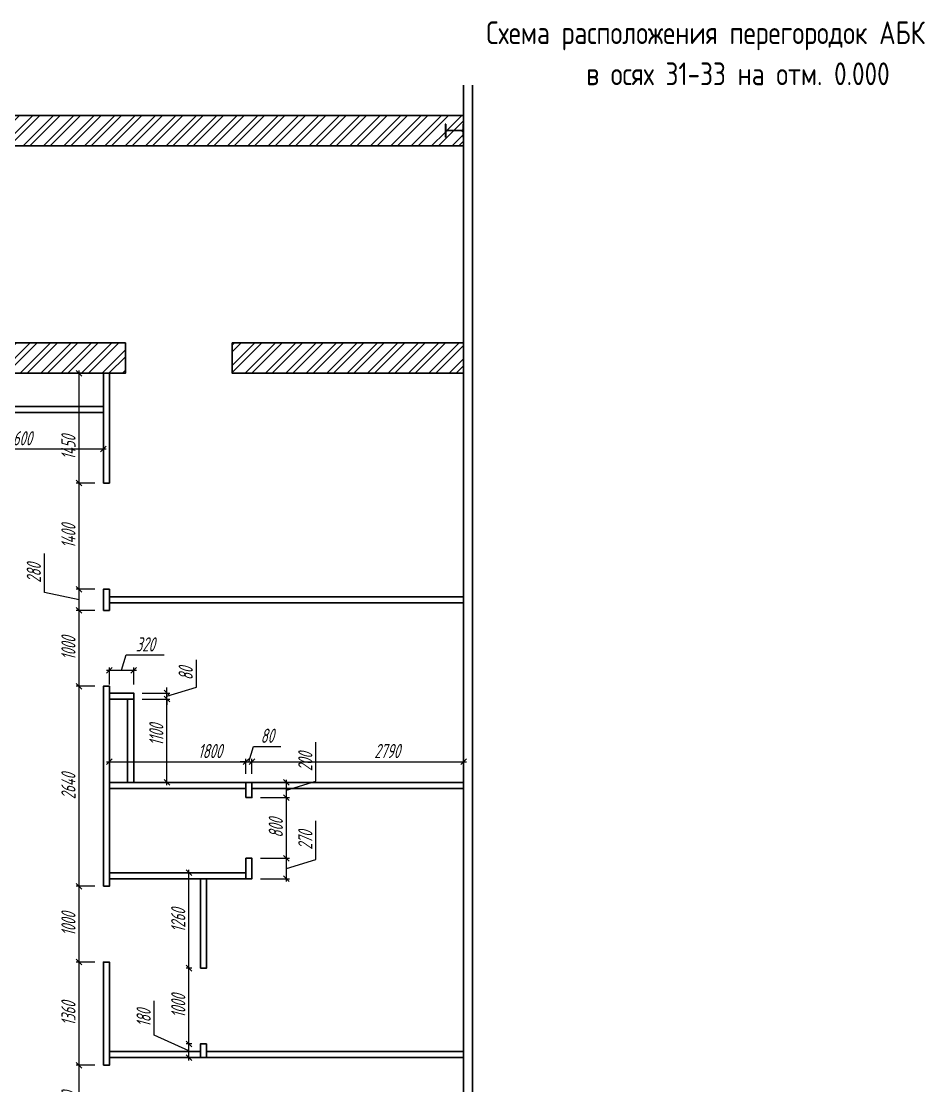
# Model space of a CAD drawing. Header units: millimetres. Extents: x -138350 to 909539, y -253833 to 111767.
# Drawn here: x 77903 to 89817, y -149462 to -135418 of the extents above; entities that cross this region are included whole.
import ezdxf

# ---------------------------------------------------------------- set-up
doc = ezdxf.new("R2010")
doc.units = ezdxf.units.MM
doc.linetypes.add('GOST2.303 5', pattern=[24, 20, -1.5, 1, -1.5])
doc.layers.add('03_Осевые', color=4, linetype='GOST2.303 5')
doc.layers.add('07_Непечатаемые', color=2, linetype='Continuous', plot=False)
for name, color, linetype, lineweight in [('_Размеры', 120, 'Continuous', 13), ('_Сендвичи', 230, 'Continuous', 30), ('_Стены', 7, 'Continuous', 30), ('_Сэндвичи штрих', 7, 'Continuous', 5), ('_Текст', 141, 'Continuous', 20), ('выноска', 7, 'Continuous', 13)]:
    doc.layers.add(name, color=color, linetype=linetype, lineweight=lineweight)
doc.styles.add('Museo sans', font='CS_Gost2304.shx')
doc.styles.add('СПДС_размеры', font='spdswin.shx', dxfattribs={"width": 0.8, "oblique": 15})
doc.dimstyles.new('СПДС', dxfattribs={"dimtxt": 2.5, "dimasz": 1, "dimexe": 0.5, "dimexo": 1.5, "dimtad": 1, "dimdec": 0, "dimtxsty": 'СПДС_размеры', "dimblk": 'OBLIQUE', "dimcen": 2.5, "dimdle": 0.5, "dimadec": 8, "dimazin": 0, "dimtfac": 1, "dimtdec": 0, "dimtix": 1, "dimtmove": 0, "dimatfit": 3, "dimfxl": 1, "dimarcsym": 0})

# ---------------------------------------------------------------- blocks, each defined once
blk = doc.blocks.new('*U263')
for p, q in [((-87.5, 244), (87.5, 244)), ((-87.5, 233), (-87.5, 244)), ((-87.5, 233), (-19.5, 233)), ((-3.5, 27), (-3.5, 217)), ((3.5, 27), (3.5, 217)), ((19.5, 233), (87.5, 233)), ((87.5, 233), (87.5, 244)), ((-87.5, 11), (-19.5, 11)), ((-87.5, 0), (-87.5, 11)), ((-87.5, 0), (87.5, 0)), ((19.5, 11), (87.5, 11)), ((87.5, 0), (87.5, 11))]:
    blk.add_line(p, q)
for centre, start, end in [((-19.5, 217), 360, 450), ((19.5, 217), 90, 180), ((-19.5, 27), 270, 360), ((19.5, 27), 180, 270)]:
    blk.add_arc(centre, 16, start, end)
at = {"layer": '03_Осевые'}
for p, q in [((0, 0), (0, 244)), ((-3.5, 122), (3.5, 122))]:
    blk.add_line(p, q, dxfattribs=at)
at = {"layer": '07_Непечатаемые'}
for p, q in [((-2.75, 184), (2.75, 184)), ((-50, 0), (-50, 11)), ((-2.75, 60), (2.75, 60)), ((50, 0), (50, 11))]:
    blk.add_line(p, q, dxfattribs=at)
blk = doc.blocks.new('_Oblique')
at = {"layer": 'выноска', "color": 0, "lineweight": -2}
blk.add_line((-0.5, -0.5), (0.5, 0.5), dxfattribs=at)
blk = doc.blocks.new('*D296')
at = {"layer": '_Размеры', "color": 0, "lineweight": -2, "ltscale": 100, "transparency": 16777216}
for p, q in [((78872.5, -149191), (78627.5, -149191)), ((78665, -150228.5), (78665, -149153.5)), ((78872.5, -150191), (78627.5, -150191))]:
    blk.add_line(p, q, dxfattribs=at)
at = {"layer": 'Defpoints', "color": 0, "ltscale": 100, "transparency": 16777216}
for p in [(78665, -149191), (78985, -149191), (78985, -150191)]:
    blk.add_point(p, dxfattribs=at)
at = {"layer": '_Размеры', "color": 0, "lineweight": -2, "ltscale": 100, "transparency": 16777216, "xscale": 75, "yscale": 75, "zscale": 75}
for p, rotation in [((78665, -149191), 90), ((78665, -150191), 270)]:
    blk.add_blockref('_Oblique', p, dxfattribs=dict(at, rotation=rotation))
at = {"layer": '_Размеры', "color": 0, "ltscale": 100, "transparency": 16777216, "insert": (78524.375, -149691), "char_height": 187.5, "attachment_point": 5, "rotation": 90, "style": 'СПДС_размеры'}
blk.add_mtext('1000', dxfattribs=at)
blk = doc.blocks.new('*D297')
at = {"layer": '_Размеры', "color": 0, "lineweight": -2, "ltscale": 100, "transparency": 16777216}
for p, q in [((78872.5, -147831), (78627.5, -147831)), ((78665, -149228.5), (78665, -147793.5)), ((78872.5, -149191), (78627.5, -149191))]:
    blk.add_line(p, q, dxfattribs=at)
at = {"layer": 'Defpoints', "color": 0, "ltscale": 100, "transparency": 16777216}
for p in [(78665, -147831), (78985, -147831), (78985, -149191)]:
    blk.add_point(p, dxfattribs=at)
at = {"layer": '_Размеры', "color": 0, "lineweight": -2, "ltscale": 100, "transparency": 16777216, "xscale": 75, "yscale": 75, "zscale": 75}
for p, rotation in [((78665, -147831), 90), ((78665, -149191), 270)]:
    blk.add_blockref('_Oblique', p, dxfattribs=dict(at, rotation=rotation))
at = {"layer": '_Размеры', "color": 0, "ltscale": 100, "transparency": 16777216, "insert": (78524.375, -148511), "char_height": 187.5, "attachment_point": 5, "rotation": 90, "style": 'СПДС_размеры'}
blk.add_mtext('1360', dxfattribs=at)
blk = doc.blocks.new('*D298')
at = {"layer": '_Размеры', "color": 0, "lineweight": -2, "ltscale": 100, "transparency": 16777216}
for p, q in [((78872.5, -146831), (78627.5, -146831)), ((78665, -147868.5), (78665, -146793.5)), ((78872.5, -147831), (78627.5, -147831))]:
    blk.add_line(p, q, dxfattribs=at)
at = {"layer": 'Defpoints', "color": 0, "ltscale": 100, "transparency": 16777216}
for p in [(78665, -146831), (78985, -146831), (78985, -147831)]:
    blk.add_point(p, dxfattribs=at)
at = {"layer": '_Размеры', "color": 0, "lineweight": -2, "ltscale": 100, "transparency": 16777216, "xscale": 75, "yscale": 75, "zscale": 75}
for p, rotation in [((78665, -146831), 90), ((78665, -147831), 270)]:
    blk.add_blockref('_Oblique', p, dxfattribs=dict(at, rotation=rotation))
at = {"layer": '_Размеры', "color": 0, "ltscale": 100, "transparency": 16777216, "insert": (78524.375, -147331), "char_height": 187.5, "attachment_point": 5, "rotation": 90, "style": 'СПДС_размеры'}
blk.add_mtext('1000', dxfattribs=at)
blk = doc.blocks.new('*D299')
at = {"layer": '_Размеры', "color": 0, "lineweight": -2, "ltscale": 100, "transparency": 16777216}
for p, q in [((78872.5, -144191), (78627.5, -144191)), ((78665, -146868.5), (78665, -144153.5)), ((78872.5, -146831), (78627.5, -146831))]:
    blk.add_line(p, q, dxfattribs=at)
at = {"layer": 'Defpoints', "color": 0, "ltscale": 100, "transparency": 16777216}
for p in [(78665, -144191), (78985, -144191), (78985, -146831)]:
    blk.add_point(p, dxfattribs=at)
at = {"layer": '_Размеры', "color": 0, "lineweight": -2, "ltscale": 100, "transparency": 16777216, "xscale": 75, "yscale": 75, "zscale": 75}
for p, rotation in [((78665, -144191), 90), ((78665, -146831), 270)]:
    blk.add_blockref('_Oblique', p, dxfattribs=dict(at, rotation=rotation))
at = {"layer": '_Размеры', "color": 0, "ltscale": 100, "transparency": 16777216, "insert": (78524.375, -145511), "char_height": 187.5, "attachment_point": 5, "rotation": 90, "style": 'СПДС_размеры'}
blk.add_mtext('2640', dxfattribs=at)
blk = doc.blocks.new('*D300')
at = {"layer": '_Размеры', "color": 0, "lineweight": -2, "ltscale": 100, "transparency": 16777216}
for p, q in [((78872.5, -143191), (78627.5, -143191)), ((78665, -144228.5), (78665, -143153.5)), ((78872.5, -144191), (78627.5, -144191))]:
    blk.add_line(p, q, dxfattribs=at)
at = {"layer": 'Defpoints', "color": 0, "ltscale": 100, "transparency": 16777216}
for p in [(78665, -143191), (78985, -143191), (78985, -144191)]:
    blk.add_point(p, dxfattribs=at)
at = {"layer": '_Размеры', "color": 0, "lineweight": -2, "ltscale": 100, "transparency": 16777216, "xscale": 75, "yscale": 75, "zscale": 75}
for p, rotation in [((78665, -143191), 90), ((78665, -144191), 270)]:
    blk.add_blockref('_Oblique', p, dxfattribs=dict(at, rotation=rotation))
at = {"layer": '_Размеры', "color": 0, "ltscale": 100, "transparency": 16777216, "insert": (78524.375, -143691), "char_height": 187.5, "attachment_point": 5, "rotation": 90, "style": 'СПДС_размеры'}
blk.add_mtext('1000', dxfattribs=at)
blk = doc.blocks.new('*D301')
at = {"layer": '_Размеры', "color": 0, "lineweight": -2, "ltscale": 100, "transparency": 16777216}
for p, q in [((78209, -142955), (78209, -142442)), ((78665, -143051), (78209, -142955)), ((78872, -142911), (78628, -142911)), ((78665, -143228), (78665, -142874)), ((78872, -143191), (78628, -143191))]:
    blk.add_line(p, q, dxfattribs=at)
at = {"layer": 'Defpoints', "color": 0, "ltscale": 100, "transparency": 16777216}
for p in [(78665, -142911), (78985, -142911), (78985, -143191)]:
    blk.add_point(p, dxfattribs=at)
at = {"layer": '_Размеры', "color": 0, "lineweight": -2, "ltscale": 100, "transparency": 16777216, "xscale": 75, "yscale": 75, "zscale": 75}
for p, rotation in [((78665, -142911), 90), ((78665, -143191), 270)]:
    blk.add_blockref('_Oblique', p, dxfattribs=dict(at, rotation=rotation))
at = {"layer": '_Размеры', "color": 0, "ltscale": 100, "transparency": 16777216, "insert": (78068, -142698), "char_height": 187.5, "attachment_point": 5, "rotation": 90, "style": 'СПДС_размеры'}
blk.add_mtext('280', dxfattribs=at)
blk = doc.blocks.new('*D302')
at = {"layer": '_Размеры', "color": 0, "lineweight": -2, "ltscale": 100, "transparency": 16777216}
for p, q in [((78872.5, -141511), (78627.5, -141511)), ((78665, -142948.5), (78665, -141473.5)), ((78872.5, -142911), (78627.5, -142911))]:
    blk.add_line(p, q, dxfattribs=at)
at = {"layer": 'Defpoints', "color": 0, "ltscale": 100, "transparency": 16777216}
for p in [(78665, -141511), (78985, -141511), (78985, -142911)]:
    blk.add_point(p, dxfattribs=at)
at = {"layer": '_Размеры', "color": 0, "lineweight": -2, "ltscale": 100, "transparency": 16777216, "xscale": 75, "yscale": 75, "zscale": 75}
for p, rotation in [((78665, -141511), 90), ((78665, -142911), 270)]:
    blk.add_blockref('_Oblique', p, dxfattribs=dict(at, rotation=rotation))
at = {"layer": '_Размеры', "color": 0, "ltscale": 100, "transparency": 16777216, "insert": (78524.375, -142211), "char_height": 187.5, "attachment_point": 5, "rotation": 90, "style": 'СПДС_размеры'}
blk.add_mtext('1400', dxfattribs=at)
blk = doc.blocks.new('*D303')
at = {"layer": '_Размеры', "color": 0, "lineweight": -2, "ltscale": 100, "transparency": 16777216}
for p, q in [((78872.5, -140061), (78627.5, -140061)), ((78665, -141548.5), (78665, -140023.5)), ((78872.5, -141511), (78627.5, -141511))]:
    blk.add_line(p, q, dxfattribs=at)
at = {"layer": 'Defpoints', "color": 0, "ltscale": 100, "transparency": 16777216}
for p in [(78665, -140061), (78985, -140061), (78985, -141511)]:
    blk.add_point(p, dxfattribs=at)
at = {"layer": '_Размеры', "color": 0, "lineweight": -2, "ltscale": 100, "transparency": 16777216, "xscale": 75, "yscale": 75, "zscale": 75}
for p, rotation in [((78665, -140061), 90), ((78665, -141511), 270)]:
    blk.add_blockref('_Oblique', p, dxfattribs=dict(at, rotation=rotation))
at = {"layer": '_Размеры', "color": 0, "ltscale": 100, "transparency": 16777216, "insert": (78524.375, -141041), "char_height": 187.5, "attachment_point": 5, "rotation": 90, "style": 'СПДС_размеры'}
blk.add_mtext('1450', dxfattribs=at)
blk = doc.blocks.new('*D313')
at = {"layer": '_Размеры', "color": 0, "lineweight": -2, "ltscale": 100, "transparency": 16777216}
for p, q in [((79657, -148793), (79657, -148344)), ((80113, -149001), (79657, -148793)), ((80152, -148911), (80076, -148911)), ((80113, -149128), (80113, -148874)), ((80152, -149091), (80076, -149091))]:
    blk.add_line(p, q, dxfattribs=at)
at = {"layer": 'Defpoints', "color": 0, "ltscale": 100, "transparency": 16777216}
for p in [(80113, -148911), (80265, -148911), (80265, -149091)]:
    blk.add_point(p, dxfattribs=at)
at = {"layer": '_Размеры', "color": 0, "lineweight": -2, "ltscale": 100, "transparency": 16777216, "xscale": 75, "yscale": 75, "zscale": 75}
for p, rotation in [((80113, -148911), 90), ((80113, -149091), 270)]:
    blk.add_blockref('_Oblique', p, dxfattribs=dict(at, rotation=rotation))
at = {"layer": '_Размеры', "color": 0, "ltscale": 100, "transparency": 16777216, "insert": (79516, -148569), "char_height": 187.5, "attachment_point": 5, "rotation": 90, "style": 'СПДС_размеры'}
blk.add_mtext('180', dxfattribs=at)
blk = doc.blocks.new('*D314')
at = {"layer": '_Размеры', "color": 0, "lineweight": -2, "ltscale": 100, "transparency": 16777216}
for p, q in [((80113, -148948.5), (80113, -147873.5)), ((80152.5, -147911), (80075.5, -147911)), ((80152.5, -148911), (80075.5, -148911))]:
    blk.add_line(p, q, dxfattribs=at)
at = {"layer": 'Defpoints', "color": 0, "ltscale": 100, "transparency": 16777216}
for p in [(80113, -147911), (80265, -147911), (80265, -148911)]:
    blk.add_point(p, dxfattribs=at)
at = {"layer": '_Размеры', "color": 0, "lineweight": -2, "ltscale": 100, "transparency": 16777216, "xscale": 75, "yscale": 75, "zscale": 75}
for p, rotation in [((80113, -147911), 90), ((80113, -148911), 270)]:
    blk.add_blockref('_Oblique', p, dxfattribs=dict(at, rotation=rotation))
at = {"layer": '_Размеры', "color": 0, "ltscale": 100, "transparency": 16777216, "insert": (79972.375, -148411), "char_height": 187.5, "attachment_point": 5, "rotation": 90, "style": 'СПДС_размеры'}
blk.add_mtext('1000', dxfattribs=at)
blk = doc.blocks.new('*D315')
at = {"layer": '_Размеры', "color": 0, "lineweight": -2, "ltscale": 100, "transparency": 16777216}
for p, q in [((80113, -147948.5), (80113, -146613.5)), ((80152.5, -146651), (80075.5, -146651)), ((80152.5, -147911), (80075.5, -147911))]:
    blk.add_line(p, q, dxfattribs=at)
at = {"layer": 'Defpoints', "color": 0, "ltscale": 100, "transparency": 16777216}
for p in [(80113, -146651), (80265, -146651), (80265, -147911)]:
    blk.add_point(p, dxfattribs=at)
at = {"layer": '_Размеры', "color": 0, "lineweight": -2, "ltscale": 100, "transparency": 16777216, "xscale": 75, "yscale": 75, "zscale": 75}
for p, rotation in [((80113, -146651), 90), ((80113, -147911), 270)]:
    blk.add_blockref('_Oblique', p, dxfattribs=dict(at, rotation=rotation))
at = {"layer": '_Размеры', "color": 0, "ltscale": 100, "transparency": 16777216, "insert": (79972.375, -147281), "char_height": 187.5, "attachment_point": 5, "rotation": 90, "style": 'СПДС_размеры'}
blk.add_mtext('1260', dxfattribs=at)
blk = doc.blocks.new('*D316')
at = {"layer": '_Размеры', "color": 0, "lineweight": -2, "ltscale": 100, "transparency": 16777216}
for p, q in [((79027.5, -145187), (80902.5, -145187)), ((79065, -145348.5), (79065, -145149.5)), ((80865, -145348.5), (80865, -145149.5))]:
    blk.add_line(p, q, dxfattribs=at)
at = {"layer": 'Defpoints', "color": 0, "ltscale": 100, "transparency": 16777216}
for p in [(80865, -145187), (79065, -145461), (80865, -145461)]:
    blk.add_point(p, dxfattribs=at)
at = {"layer": '_Размеры', "color": 0, "lineweight": -2, "ltscale": 100, "transparency": 16777216, "xscale": 75, "yscale": 75, "zscale": 75, "rotation": 180}
blk.add_blockref('_Oblique', (79065, -145187), dxfattribs=at)
at = {"layer": '_Размеры', "color": 0, "lineweight": -2, "ltscale": 100, "transparency": 16777216, "xscale": 75, "yscale": 75, "zscale": 75}
blk.add_blockref('_Oblique', (80865, -145187), dxfattribs=at)
at = {"layer": '_Размеры', "color": 0, "ltscale": 100, "transparency": 16777216, "insert": (80392, -145046.375), "char_height": 187.5, "attachment_point": 5, "style": 'СПДС_размеры'}
blk.add_mtext('1800', dxfattribs=at)
blk = doc.blocks.new('*D317')
at = {"layer": '_Размеры', "color": 0, "lineweight": -2, "ltscale": 100, "transparency": 16777216}
for p, q in [((80905, -145187), (80965, -144985)), ((80965, -144985), (81326, -144985)), ((80865, -145187), (80790, -145187)), ((80865, -145348), (80865, -145150)), ((80865, -145187), (80945, -145187)), ((80865, -145187), (80945, -145187)), ((80945, -145348), (80945, -145150)), ((80945, -145187), (81020, -145187))]:
    blk.add_line(p, q, dxfattribs=at)
at = {"layer": 'Defpoints', "color": 0, "ltscale": 100, "transparency": 16777216}
for p in [(80945, -145187), (80865, -145461), (80945, -145461)]:
    blk.add_point(p, dxfattribs=at)
at = {"layer": '_Размеры', "color": 0, "lineweight": -2, "ltscale": 100, "transparency": 16777216, "xscale": 75, "yscale": 75, "zscale": 75}
blk.add_blockref('_Oblique', (80865, -145187), dxfattribs=at)
at = {"layer": '_Размеры', "color": 0, "lineweight": -2, "ltscale": 100, "transparency": 16777216, "xscale": 75, "yscale": 75, "zscale": 75, "rotation": 180}
blk.add_blockref('_Oblique', (80945, -145187), dxfattribs=at)
at = {"layer": '_Размеры', "color": 0, "ltscale": 100, "transparency": 16777216, "insert": (81146, -144845), "char_height": 187.5, "attachment_point": 5, "style": 'СПДС_размеры'}
blk.add_mtext('80', dxfattribs=at)
blk = doc.blocks.new('*D318')
at = {"layer": '_Размеры', "color": 0, "lineweight": -2, "ltscale": 100, "transparency": 16777216}
for p, q in [((80907.5, -145187), (83772.5, -145187)), ((80945, -145348.5), (80945, -145149.5)), ((83735, -145348.5), (83735, -145149.5))]:
    blk.add_line(p, q, dxfattribs=at)
at = {"layer": 'Defpoints', "color": 0, "ltscale": 100, "transparency": 16777216}
for p in [(83735, -145187), (80945, -145461), (83735, -145461)]:
    blk.add_point(p, dxfattribs=at)
at = {"layer": '_Размеры', "color": 0, "lineweight": -2, "ltscale": 100, "transparency": 16777216, "xscale": 75, "yscale": 75, "zscale": 75, "rotation": 180}
blk.add_blockref('_Oblique', (80945, -145187), dxfattribs=at)
at = {"layer": '_Размеры', "color": 0, "lineweight": -2, "ltscale": 100, "transparency": 16777216, "xscale": 75, "yscale": 75, "zscale": 75}
blk.add_blockref('_Oblique', (83735, -145187), dxfattribs=at)
at = {"layer": '_Размеры', "color": 0, "ltscale": 100, "transparency": 16777216, "insert": (82727, -145046.375), "char_height": 187.5, "attachment_point": 5, "style": 'СПДС_размеры'}
blk.add_mtext('2790', dxfattribs=at)
blk = doc.blocks.new('*D319')
at = {"layer": '_Размеры', "color": 0, "lineweight": -2, "ltscale": 100, "transparency": 16777216}
for p, q in [((81789, -146479), (81789, -145966)), ((81058, -146461), (81438, -146461)), ((81400, -146768), (81400, -146424)), ((81400, -146596), (81789, -146479)), ((81058, -146731), (81438, -146731))]:
    blk.add_line(p, q, dxfattribs=at)
at = {"layer": 'Defpoints', "color": 0, "ltscale": 100, "transparency": 16777216}
for p in [(80945, -146461), (81400, -146461), (80945, -146731)]:
    blk.add_point(p, dxfattribs=at)
at = {"layer": '_Размеры', "color": 0, "lineweight": -2, "ltscale": 100, "transparency": 16777216, "xscale": 75, "yscale": 75, "zscale": 75}
for p, rotation in [((81400, -146461), 90), ((81400, -146731), 270)]:
    blk.add_blockref('_Oblique', p, dxfattribs=dict(at, rotation=rotation))
at = {"layer": '_Размеры', "color": 0, "ltscale": 100, "transparency": 16777216, "insert": (81648, -146223), "char_height": 187.5, "attachment_point": 5, "rotation": 90, "style": 'СПДС_размеры'}
blk.add_mtext('270', dxfattribs=at)
blk = doc.blocks.new('*D320')
at = {"layer": '_Размеры', "color": 0, "lineweight": -2, "ltscale": 100, "transparency": 16777216}
for p, q in [((81400, -146498.5), (81400, -145623.5)), ((81057.5, -145661), (81437.5, -145661)), ((81057.5, -146461), (81437.5, -146461))]:
    blk.add_line(p, q, dxfattribs=at)
at = {"layer": 'Defpoints', "color": 0, "ltscale": 100, "transparency": 16777216}
for p in [(80945, -145661), (81400, -145661), (80945, -146461)]:
    blk.add_point(p, dxfattribs=at)
at = {"layer": '_Размеры', "color": 0, "lineweight": -2, "ltscale": 100, "transparency": 16777216, "xscale": 75, "yscale": 75, "zscale": 75}
for p, rotation in [((81400, -145661), 90), ((81400, -146461), 270)]:
    blk.add_blockref('_Oblique', p, dxfattribs=dict(at, rotation=rotation))
at = {"layer": '_Размеры', "color": 0, "ltscale": 100, "transparency": 16777216, "insert": (81259.375, -146061), "char_height": 187.5, "attachment_point": 5, "rotation": 90, "style": 'СПДС_размеры'}
blk.add_mtext('800', dxfattribs=at)
blk = doc.blocks.new('*D321')
at = {"layer": '_Размеры', "color": 0, "lineweight": -2, "ltscale": 100, "transparency": 16777216}
for p, q in [((81789, -145444), (81789, -144931)), ((81058, -145461), (81438, -145461)), ((81400, -145698), (81400, -145424)), ((81400, -145561), (81789, -145444)), ((81058, -145661), (81438, -145661))]:
    blk.add_line(p, q, dxfattribs=at)
at = {"layer": 'Defpoints', "color": 0, "ltscale": 100, "transparency": 16777216}
for p in [(80945, -145461), (81400, -145461), (80945, -145661)]:
    blk.add_point(p, dxfattribs=at)
at = {"layer": '_Размеры', "color": 0, "lineweight": -2, "ltscale": 100, "transparency": 16777216, "xscale": 75, "yscale": 75, "zscale": 75}
for p, rotation in [((81400, -145461), 90), ((81400, -145661), 270)]:
    blk.add_blockref('_Oblique', p, dxfattribs=dict(at, rotation=rotation))
at = {"layer": '_Размеры', "color": 0, "ltscale": 100, "transparency": 16777216, "insert": (81648, -145188), "char_height": 187.5, "attachment_point": 5, "rotation": 90, "style": 'СПДС_размеры'}
blk.add_mtext('200', dxfattribs=at)
blk = doc.blocks.new('*D322')
at = {"layer": '_Размеры', "color": 0, "lineweight": -2, "ltscale": 100, "transparency": 16777216}
for p, q in [((79497.5, -144361), (79860.5, -144361)), ((79823, -145498.5), (79823, -144323.5)), ((79497.5, -145461), (79860.5, -145461))]:
    blk.add_line(p, q, dxfattribs=at)
at = {"layer": 'Defpoints', "color": 0, "ltscale": 100, "transparency": 16777216}
for p in [(79385, -144361), (79823, -144361), (79385, -145461)]:
    blk.add_point(p, dxfattribs=at)
at = {"layer": '_Размеры', "color": 0, "lineweight": -2, "ltscale": 100, "transparency": 16777216, "xscale": 75, "yscale": 75, "zscale": 75}
for p, rotation in [((79823, -144361), 90), ((79823, -145461), 270)]:
    blk.add_blockref('_Oblique', p, dxfattribs=dict(at, rotation=rotation))
at = {"layer": '_Размеры', "color": 0, "ltscale": 100, "transparency": 16777216, "insert": (79682.375, -144833), "char_height": 187.5, "attachment_point": 5, "rotation": 90, "style": 'СПДС_размеры'}
blk.add_mtext('1100', dxfattribs=at)
blk = doc.blocks.new('*D323')
at = {"layer": '_Размеры', "color": 0, "lineweight": -2, "ltscale": 100, "transparency": 16777216}
for p, q in [((80212, -144204), (80212, -143844)), ((79823, -144321), (80212, -144204)), ((79823, -144281), (79823, -144206)), ((79498, -144281), (79860, -144281)), ((79498, -144361), (79860, -144361)), ((79823, -144361), (79823, -144281)), ((79823, -144361), (79823, -144281)), ((79823, -144361), (79823, -144436))]:
    blk.add_line(p, q, dxfattribs=at)
at = {"layer": 'Defpoints', "color": 0, "ltscale": 100, "transparency": 16777216}
for p in [(79385, -144281), (79385, -144361), (79823, -144281)]:
    blk.add_point(p, dxfattribs=at)
at = {"layer": '_Размеры', "color": 0, "lineweight": -2, "ltscale": 100, "transparency": 16777216, "xscale": 75, "yscale": 75, "zscale": 75}
for p, rotation in [((79823, -144281), 270), ((79823, -144361), 90)]:
    blk.add_blockref('_Oblique', p, dxfattribs=dict(at, rotation=rotation))
at = {"layer": '_Размеры', "color": 0, "ltscale": 100, "transparency": 16777216, "insert": (80071, -144024), "char_height": 187.5, "attachment_point": 5, "rotation": 90, "style": 'СПДС_размеры'}
blk.add_mtext('80', dxfattribs=at)
blk = doc.blocks.new('*D324')
at = {"layer": '_Размеры', "color": 0, "lineweight": -2, "ltscale": 100, "transparency": 16777216}
for p, q in [((79225, -143981), (79285, -143779)), ((79285, -143779), (79789, -143779)), ((79065, -144168), (79065, -143944)), ((79385, -144168), (79385, -143944)), ((79028, -143981), (79422, -143981))]:
    blk.add_line(p, q, dxfattribs=at)
at = {"layer": 'Defpoints', "color": 0, "ltscale": 100, "transparency": 16777216}
for p in [(79385, -143981), (79065, -144281), (79385, -144281)]:
    blk.add_point(p, dxfattribs=at)
at = {"layer": '_Размеры', "color": 0, "lineweight": -2, "ltscale": 100, "transparency": 16777216, "xscale": 75, "yscale": 75, "zscale": 75, "rotation": 180}
blk.add_blockref('_Oblique', (79065, -143981), dxfattribs=at)
at = {"layer": '_Размеры', "color": 0, "lineweight": -2, "ltscale": 100, "transparency": 16777216, "xscale": 75, "yscale": 75, "zscale": 75}
blk.add_blockref('_Oblique', (79385, -143981), dxfattribs=at)
at = {"layer": '_Размеры', "color": 0, "ltscale": 100, "transparency": 16777216, "insert": (79537, -143639), "char_height": 187.5, "attachment_point": 5, "style": 'СПДС_размеры'}
blk.add_mtext('320', dxfattribs=at)
blk = doc.blocks.new('*D326')
at = {"layer": '_Размеры', "color": 0, "lineweight": -2, "ltscale": 100, "transparency": 16777216}
for p, q in [((77385, -140693.5), (77385, -141097.5)), ((78985, -140693.5), (78985, -141097.5)), ((77347.5, -141060), (79022.5, -141060))]:
    blk.add_line(p, q, dxfattribs=at)
at = {"layer": 'Defpoints', "color": 0, "ltscale": 100, "transparency": 16777216}
for p in [(77385, -140581), (78985, -140581), (78985, -141060)]:
    blk.add_point(p, dxfattribs=at)
at = {"layer": '_Размеры', "color": 0, "lineweight": -2, "ltscale": 100, "transparency": 16777216, "xscale": 75, "yscale": 75, "zscale": 75, "rotation": 180}
blk.add_blockref('_Oblique', (77385, -141060), dxfattribs=at)
at = {"layer": '_Размеры', "color": 0, "lineweight": -2, "ltscale": 100, "transparency": 16777216, "xscale": 75, "yscale": 75, "zscale": 75}
blk.add_blockref('_Oblique', (78985, -141060), dxfattribs=at)
at = {"layer": '_Размеры', "color": 0, "ltscale": 100, "transparency": 16777216, "insert": (77886, -140919.375), "char_height": 187.5, "attachment_point": 5, "style": 'СПДС_размеры'}
blk.add_mtext('1600', dxfattribs=at)

msp = doc.modelspace()

# ---------------------------------------------------------------- hatches: boundary and pattern name
at = {"layer": '_Сэндвичи штрих', "ltscale": 100}
h = msp.add_hatch(dxfattribs=at)
h.set_pattern_fill('ANSI32', color=256, scale=20)
h.paths.add_polyline_path([(83724, -136773.5), (83726.4, -136661), (71735, -136661), (71735, -156261), (72135, -156261), (72135, -137061), (83735, -137061), (83735, -136948.5), (83724, -136948.5), (83724, -136880.5, 0.4142136), (83708, -136864.5, 0.5903513), (83724, -136841.5)])
h.paths.add_polyline_path([(83491, -136773.5), (83502, -136773.5), (83502, -136841.5, 0.5903513), (83518, -136864.5, 0.4142136), (83502, -136880.5), (83502, -136948.5), (83491, -136948.5)], flags=16)
h = msp.add_hatch(dxfattribs=at)
h.set_pattern_fill('ANSI32', color=256, scale=20)
h.paths.add_polyline_path([(79275, -139661), (77705, -139661), (77705, -137061), (77305, -137061), (77305, -140061), (79275, -140061)])
h.paths.add_polyline_path([(83735, -139661), (80685, -139661), (80685, -140061), (83735, -140061)])

# ---------------------------------------------------------------- linework, layer by layer
at = {"layer": '_Сендвичи', "ltscale": 100}
for points in [[(71034, -156261), (83735, -156261), (83735, -136263)], [(71034, -156381), (83855, -156381), (83855, -136263)]]:
    msp.add_lwpolyline(points, dxfattribs=at)
at = {"layer": '_Сендвичи', "color": 2, "ltscale": 100}
for points in [[(78985, -141511), (79065, -141511), (79065, -140061), (78985, -140061)], [(78985, -140501), (77385, -140501), (77385, -140581), (78985, -140581)], [(78985, -143191), (79065, -143191), (79065, -142911), (78985, -142911)], [(83735, -143011), (79065, -143011), (79065, -143091), (83735, -143091)], [(78985, -146831), (79065, -146831), (79065, -144191), (78985, -144191)], [(79385, -144361), (79065, -144361), (79065, -144281), (79385, -144281)], [(79305, -145461), (79385, -145461), (79385, -144361), (79305, -144361)], [(80865, -145461), (79065, -145461), (79065, -145541), (80865, -145541)], [(80865, -145661), (80945, -145661), (80945, -145461), (80865, -145461)], [(80945, -145461), (83735, -145461), (83735, -145541), (80945, -145541)], [(80865, -146731), (80945, -146731), (80945, -146461), (80865, -146461)], [(79065, -146731), (80865, -146731), (80865, -146651), (79065, -146651)], [(80265, -147911), (80345, -147911), (80345, -146731), (80265, -146731)], [(78985, -149191), (79065, -149191), (79065, -147831), (78985, -147831)], [(80265, -149091), (80345, -149091), (80345, -148911), (80265, -148911)], [(79065, -149091), (80265, -149091), (80265, -149011), (79065, -149011)], [(80345, -149091), (83735, -149091), (83735, -149011), (80345, -149011)]]:
    msp.add_lwpolyline(points, close=True, dxfattribs=at)
at = {"layer": '_Стены', "ltscale": 100}
for p, q in [((83735, -136661), (71735, -136661)), ((83735, -137061), (72135, -137061))]:
    msp.add_line(p, q, dxfattribs=at)
for points in [[(77705, -137061), (77705, -139661), (79275, -139661), (79275, -140061), (77305, -140061), (77305, -137061)], [(83735, -140061), (80685, -140061), (80685, -139661), (83735, -139661)]]:
    msp.add_lwpolyline(points, dxfattribs=at)

# ---------------------------------------------------------------- block references
at = {"xscale": -1, "rotation": 90}
msp.add_blockref('*U263', (83735, -136861), dxfattribs=at)

# ---------------------------------------------------------------- texts
at = {"layer": '_Текст', "linetype": 'Continuous', "ltscale": 100, "style": 'Museo sans'}
for s, p in [('Схема расположения перегородок АБК', (84035, -135719)), ('в осях 31-33 на отм. 0.000', (85354, -136261))]:
    msp.add_text(s, height=300, dxfattribs=at).set_placement(p)

# ---------------------------------------------------------------- dimensions: what is measured, and where the dimension line sits
at = {"layer": '_Размеры', "ltscale": 100}
for base, p1, p2, picture, middle in [((78665, -140061), (78985, -141511), (78985, -140061), '*D303', (78665, -141041)), ((78665, -142911), (78985, -143191), (78985, -142911), '*D301', (78208.8, -142907.9)), ((79823, -144361), (79385, -145461), (79385, -144361), '*D322', (79823, -144833)), ((80113, -148911), (80265, -149091), (80265, -148911), '*D313', (79656.8, -148746))]:
    dim = msp.add_linear_dim(base=base, p1=p1, p2=p2, angle=90, dimstyle='СПДС', override={"dimscale": 75, "dimtix": 0, "dimtmove": 1}, dxfattribs=at)
    dim.commit()
    dim.dimension.update_dxf_attribs({"geometry": picture, "text_midpoint": middle, "dimtype": 160})
for base, p1, p2, picture, middle in [((78985, -141060), (77385, -140581), (78985, -140581), '*D326', (77886, -141060)), ((80865, -145187), (79065, -145461), (80865, -145461), '*D316', (80392, -145187)), ((83735, -145187), (80945, -145461), (83735, -145461), '*D318', (82727, -145187))]:
    dim = msp.add_linear_dim(base=base, p1=p1, p2=p2, dimstyle='СПДС', override={"dimscale": 75, "dimtix": 0, "dimtmove": 1}, dxfattribs=at)
    dim.commit()
    dim.dimension.update_dxf_attribs({"geometry": picture, "text_midpoint": middle, "dimtype": 160})
for base, p1, p2, picture, middle in [((78665, -141511), (78985, -142911), (78985, -141511), '*D302', (78524.4, -142211)), ((78665, -143191), (78985, -144191), (78985, -143191), '*D300', (78524.4, -143691)), ((79823, -144281), (79385, -144361), (79385, -144281), '*D323', (80071.4, -144157.4)), ((78665, -144191), (78985, -146831), (78985, -144191), '*D299', (78524.4, -145511)), ((81400, -145461), (80945, -145661), (80945, -145461), '*D321', (81648.4, -145397.4)), ((81400, -145661), (80945, -146461), (80945, -145661), '*D320', (81259.4, -146061)), ((81400, -146461), (80945, -146731), (80945, -146461), '*D319', (81648.4, -146432.4)), ((80113, -146651), (80265, -147911), (80265, -146651), '*D315', (79972.4, -147281)), ((78665, -146831), (78985, -147831), (78985, -146831), '*D298', (78524.4, -147331)), ((78665, -147831), (78985, -149191), (78985, -147831), '*D297', (78524.4, -148511)), ((80113, -147911), (80265, -148911), (80265, -147911), '*D314', (79972.4, -148411)), ((78665, -149191), (78985, -150191), (78985, -149191), '*D296', (78524.4, -149691))]:
    dim = msp.add_linear_dim(base=base, p1=p1, p2=p2, angle=90, dimstyle='СПДС', override={"dimscale": 75, "dimtix": 0, "dimtmove": 1}, dxfattribs=at)
    dim.commit()
    dim.dimension.update_dxf_attribs({"geometry": picture, "text_midpoint": middle})
for base, p1, p2, picture, middle in [((79385, -143981), (79065, -144281), (79385, -144281), '*D324', (79332.3, -143638.8)), ((80945, -145187), (80865, -145461), (80945, -145461), '*D317', (81012.3, -144844.8))]:
    dim = msp.add_linear_dim(base=base, p1=p1, p2=p2, dimstyle='СПДС', override={"dimscale": 75, "dimtix": 0, "dimtmove": 1}, dxfattribs=at)
    dim.commit()
    dim.dimension.update_dxf_attribs({"geometry": picture, "text_midpoint": middle})

doc.saveas('drawing.dxf')
